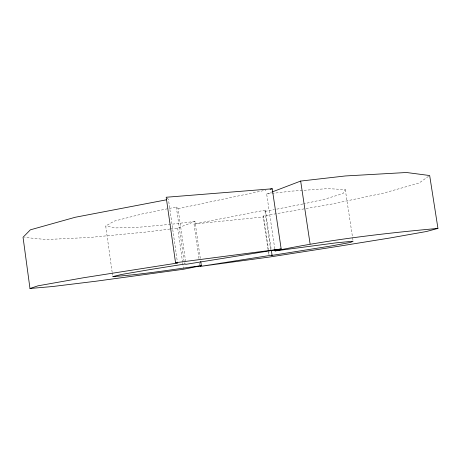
<?xml version="1.0" encoding="UTF-8"?>
<svg xmlns="http://www.w3.org/2000/svg" width="461" height="461" viewBox="0 0 461 461"><rect width="100%" height="100%" fill="white"/><g stroke="black" fill="none" stroke-linecap="round" stroke-linejoin="round"><path stroke-width="0.35" stroke-dasharray="2.31 1.73" d="M267.985 249.343L263.202 216.958L263.536 215.921L305.263 208.672M270.676 249.787L264.994 211.363L265.398 210.112L194 224.023L198.996 258.661M274.773 248.784L266.671 194.052L291.456 191.142L327.927 188.63L345.283 189.615L343.128 193.482L324.498 199.261L303.609 203.843M428.546 176.333L418.951 183.109L383.46 193.136L332.139 203.998L305.966 208.545M112.167 272.318L105.696 225.971L114.288 221.113L142.818 213.777L176.327 207.012L178.055 208.666L185.933 263.606M170.668 228.938L177.675 228.057L194.968 221.447L200.339 258.661M266.671 194.052L271.339 192.272M302.912 203.993L274.854 209.525M178.055 208.666L265.916 190.128M264.994 211.363L274.151 209.657M169.971 229.025L146.149 232.027L89.907 237.45L46.1 239.541L24.445 237.415M194.968 221.447L171.331 224.271M194 224.023L263.202 216.958M170.628 224.334L140.3 227.112L115.676 227.93L105.696 225.971M167.095 198.121L168.449 199.423L177.341 261.612M345.283 189.615L352.486 236.954M352.596 237.663L353.022 240.492M265.398 210.112L271.224 249.487M263.536 215.921L268.533 249.741M268.636 250.444L269.259 254.674M268.4 252.155L268.815 254.973M199.607 262.903L199.913 265.023M176.327 207.012L184.204 261.963M184.308 262.666L184.509 264.078M177.675 228.057L182.562 262.142M182.66 262.851L183.478 268.533M112.265 273.027L112.565 275.171"/><path stroke-width="0.69" d="M271.327 250.196L272.053 255.117L271.517 255.475L331.54 245.909L350.567 242.411L353.132 241.195L336.127 242.843L275.09 250.917L274.883 249.493M272.002 192.012L300.664 181.064L345.404 175.958L406.521 172.506L429.669 175.537L437.95 228.402L426.5 231.497L390.358 237.916L338.535 246.278L269.132 257.088L200.114 266.435L272.053 255.117M166.329 199.832L75.224 217.269L30.363 229.832L23.05 237.282L29.977 288.494L37.963 285.82L83.579 277.741L177.543 263.024L175.543 262.724L166.19 197.25L272.244 188.791L281.17 248.975L186.031 264.309L184.509 264.078L150.701 269.455L121.756 274.428L112.761 276.594C142.449 274.502 171.861 269.558 201.348 265.68L200.742 261.468M270.134 189.235L272.244 188.791M201.348 265.68L183.576 269.241L95.98 281.216L52.508 286.535L29.977 288.494M275.09 250.917C328.756 239.703 383.396 233.393 437.95 228.402M175.543 262.724L281.17 248.975M300.664 181.064L310.086 243.909"/></g></svg>
